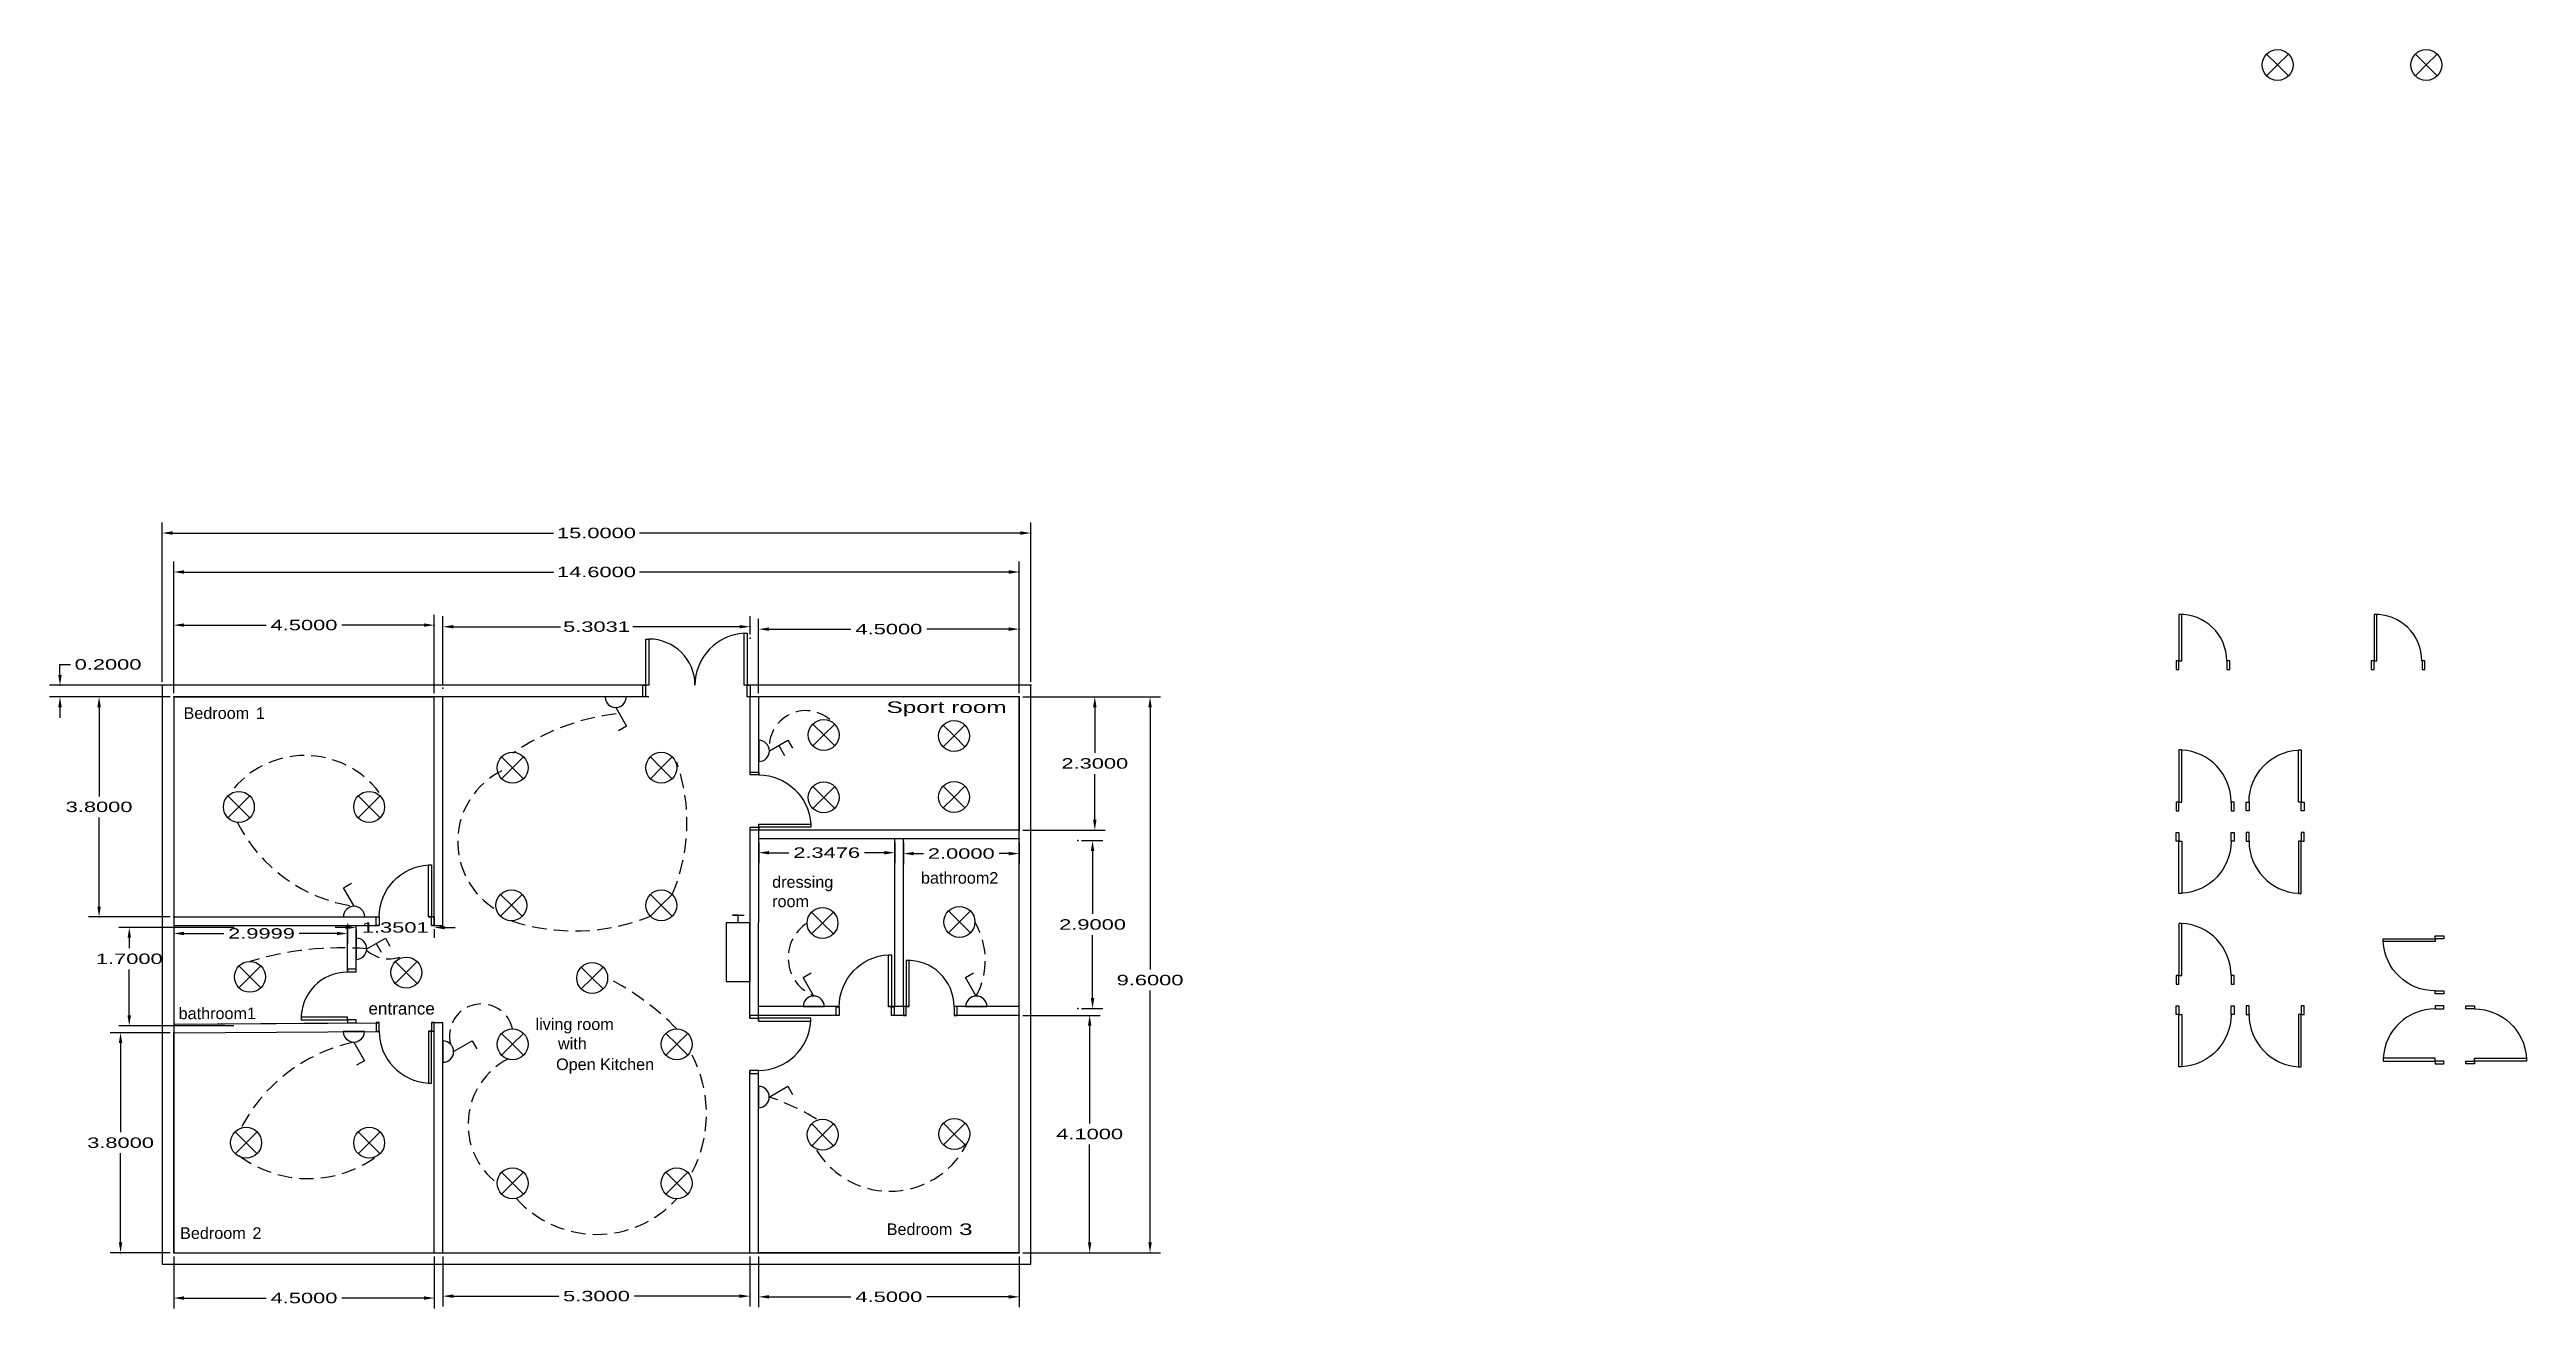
# Model space of a CAD drawing. Header units: metres. Extents: x 22.5 to 65.3, y 9.5 to 31.2.
import ezdxf

# ---------------------------------------------------------------- set-up
doc = ezdxf.new("R2010")
doc.units = ezdxf.units.M
doc.header["$MEASUREMENT"] = 0
doc.linetypes.add('HIDDEN', pattern=[0.375, 0.25, -0.125])
doc.layers.add('dimentions', color=21, linetype='Continuous', plot=False)
for name, color, linetype in [('DOORS', 50, 'Continuous'), ('electrical hidden', 10, 'HIDDEN'), ('light', 92, 'Continuous'), ('names', 140, 'Continuous'), ('switches', 180, 'Continuous')]:
    doc.layers.add(name, color=color, linetype=linetype)
doc.styles.get("Standard").update_dxf_attribs({"font": 'arial.ttf', "width": 1.5})
doc.styles.add('style1', font='arial.ttf')
doc.dimstyles.get("Standard").update_dxf_attribs({"dimtxt": 0.18, "dimasz": 0.18, "dimexe": 0.18, "dimexo": 0.0625, "dimgap": 0.09, "dimtad": 0, "dimtih": 1, "dimtoh": 1, "dimdec": 4, "dimzin": 0, "dimdsep": 46, "dimtxsty": 'Standard', "dimcen": 0.09, "dimadec": 0, "dimazin": 0, "dimtfac": 1, "dimtdec": 4, "dimtofl": 0, "dimtmove": 0, "dimatfit": 3, "dimfxl": 1, "dimtolj": 1, "dimtzin": 0, "dimarcsym": 0})

# ---------------------------------------------------------------- blocks, each defined once
blk = doc.blocks.new('DOOR90CM 15CMWALL')
for points in [[(0.05, 0.15), (0.1, 0.15), (0.1, 1.05), (0.05, 1.05)], [(0, 0), (0.05, 0), (0.05, 0.15), (0, 0.15)], [(0.952, 0), (1.002, 0), (1.002, 0.15), (0.952, 0.15)]]:
    blk.add_lwpolyline(points, close=True)
blk.add_arc((0.05, 0.15), 0.901, 0, 86.8202)
blk = doc.blocks.new('DOOR80CM 15CMWALL')
for points in [[(0.05, 0.15), (0.1, 0.15), (0.1, 0.95), (0.05, 0.95)], [(0, 0), (0.05, 0), (0.05, 0.15), (0, 0.15)], [(0.879, 0), (0.929, 0), (0.929, 0.15), (0.879, 0.15)]]:
    blk.add_lwpolyline(points, close=True)
blk.add_arc((0.075, 0.15), 0.8, 0, 91.7899)
blk = doc.blocks.new('*D3')
at = {"layer": 'dimentions', "color": 0, "lineweight": -2, "transparency": 16777216}
for p, q in [((24.627, 20.078), (24.627, 21.435)), ((29.127, 20.078), (29.127, 21.435)), ((24.807, 21.255), (26.221, 21.255)), ((28.947, 21.255), (27.532, 21.255))]:
    blk.add_line(p, q, dxfattribs=at)
at = {"layer": 'dimentions', "color": 0, "transparency": 16777216}
for p in [(29.127, 21.255), (24.627, 20.015), (29.127, 20.015)]:
    blk.add_point(p, dxfattribs=at)
for points in [[(24.807, 21.285), (24.807, 21.225), (24.627, 21.255)], [(28.947, 21.285), (28.947, 21.225), (29.127, 21.255)]]:
    blk.add_solid(points, dxfattribs=at)
at = {"layer": 'dimentions', "color": 0, "transparency": 16777216, "insert": (26.877, 21.255), "char_height": 0.18, "attachment_point": 5}
blk.add_mtext('\\A1;4.5000', dxfattribs=at)
blk = doc.blocks.new('*D4')
at = {"layer": 'dimentions', "color": 0, "lineweight": -2, "transparency": 16777216}
for p, q in [((24.564, 20.015), (23.158, 20.015)), ((23.338, 19.835), (23.338, 18.297)), ((23.338, 16.395), (23.338, 17.933)), ((24.564, 16.215), (23.158, 16.215))]:
    blk.add_line(p, q, dxfattribs=at)
at = {"layer": 'dimentions', "color": 0, "transparency": 16777216}
for p in [(24.627, 20.015), (23.338, 16.215), (24.627, 16.215)]:
    blk.add_point(p, dxfattribs=at)
for points in [[(23.308, 19.835), (23.368, 19.835), (23.338, 20.015)], [(23.308, 16.395), (23.368, 16.395), (23.338, 16.215)]]:
    blk.add_solid(points, dxfattribs=at)
at = {"layer": 'dimentions', "color": 0, "transparency": 16777216, "insert": (23.338, 18.115), "char_height": 0.18, "attachment_point": 5}
blk.add_mtext('\\A1;3.8000', dxfattribs=at)
blk = doc.blocks.new('*D5')
at = {"layer": 'Defpoints', "color": 0, "transparency": 16777216}
for p in [(25.73, 16.034), (23.859, 14.335), (25.729, 14.334)]:
    blk.add_point(p, dxfattribs=at)
at = {"layer": 'dimentions', "color": 0, "lineweight": -2, "transparency": 16777216}
for p, q in [((25.668, 16.034), (23.68, 16.035)), ((23.86, 15.855), (23.86, 15.673)), ((23.859, 14.515), (23.859, 15.309)), ((25.667, 14.334), (23.679, 14.335))]:
    blk.add_line(p, q, dxfattribs=at)
at = {"layer": 'dimentions', "color": 0, "transparency": 16777216}
for points in [[(23.83, 15.855), (23.89, 15.855), (23.86, 16.035)], [(23.829, 14.515), (23.889, 14.515), (23.859, 14.335)]]:
    blk.add_solid(points, dxfattribs=at)
at = {"layer": 'dimentions', "color": 0, "transparency": 16777216, "insert": (23.86, 15.491), "char_height": 0.18, "attachment_point": 5}
blk.add_mtext('\\A1;1.7000', dxfattribs=at)
blk = doc.blocks.new('*D6')
at = {"layer": 'Defpoints', "color": 0, "transparency": 16777216}
for p in [(24.627, 16.155), (27.627, 16.155), (27.627, 15.929)]:
    blk.add_point(p, dxfattribs=at)
at = {"layer": 'dimentions', "color": 0, "lineweight": -2, "transparency": 16777216}
for p, q in [((24.627, 16.093), (24.627, 15.749)), ((24.807, 15.929), (25.49, 15.929)), ((27.447, 15.929), (26.796, 15.929)), ((27.627, 16.093), (27.627, 15.749))]:
    blk.add_line(p, q, dxfattribs=at)
at = {"layer": 'dimentions', "color": 0, "transparency": 16777216}
for points in [[(24.807, 15.959), (24.807, 15.899), (24.627, 15.929)], [(27.447, 15.959), (27.447, 15.899), (27.627, 15.929)]]:
    blk.add_solid(points, dxfattribs=at)
at = {"layer": 'dimentions', "color": 0, "transparency": 16777216, "insert": (26.143, 15.929), "char_height": 0.18, "attachment_point": 5}
blk.add_mtext('\\A1;2.9999', dxfattribs=at)
blk = doc.blocks.new('*D7')
at = {"layer": 'dimentions', "color": 0, "lineweight": -2, "transparency": 16777216}
for p, q in [((24.564, 14.215), (23.529, 14.215)), ((23.709, 14.035), (23.709, 12.497)), ((23.709, 10.595), (23.709, 12.133)), ((24.564, 10.415), (23.529, 10.415))]:
    blk.add_line(p, q, dxfattribs=at)
at = {"layer": 'dimentions', "color": 0, "transparency": 16777216}
for p in [(24.627, 14.215), (23.709, 10.415), (24.627, 10.415)]:
    blk.add_point(p, dxfattribs=at)
for points in [[(23.679, 14.035), (23.739, 14.035), (23.709, 14.215)], [(23.679, 10.595), (23.739, 10.595), (23.709, 10.415)]]:
    blk.add_solid(points, dxfattribs=at)
at = {"layer": 'dimentions', "color": 0, "transparency": 16777216, "insert": (23.709, 12.315), "char_height": 0.18, "attachment_point": 5}
blk.add_mtext('\\A1;3.8000', dxfattribs=at)
blk = doc.blocks.new('*D8')
at = {"layer": 'dimentions', "color": 0, "lineweight": -2, "transparency": 16777216}
for p, q in [((24.627, 10.353), (24.627, 9.453)), ((29.127, 10.353), (29.127, 9.453)), ((24.807, 9.633), (26.221, 9.633)), ((28.947, 9.633), (27.532, 9.633))]:
    blk.add_line(p, q, dxfattribs=at)
at = {"layer": 'dimentions', "color": 0, "transparency": 16777216}
for p in [(24.627, 10.415), (29.127, 10.415), (29.127, 9.633)]:
    blk.add_point(p, dxfattribs=at)
for points in [[(24.807, 9.663), (24.807, 9.603), (24.627, 9.633)], [(28.947, 9.663), (28.947, 9.603), (29.127, 9.633)]]:
    blk.add_solid(points, dxfattribs=at)
at = {"layer": 'dimentions', "color": 0, "transparency": 16777216, "insert": (26.877, 9.633), "char_height": 0.18, "attachment_point": 5}
blk.add_mtext('\\A1;4.5000', dxfattribs=at)
blk = doc.blocks.new('*D9')
at = {"layer": 'dimentions', "color": 0, "lineweight": -2, "transparency": 16777216}
for p, q in [((34.727, 10.353), (34.727, 9.474)), ((39.227, 10.353), (39.227, 9.474)), ((34.907, 9.654), (36.321, 9.654)), ((39.047, 9.654), (37.632, 9.654))]:
    blk.add_line(p, q, dxfattribs=at)
at = {"layer": 'dimentions', "color": 0, "transparency": 16777216}
for p in [(34.727, 10.415), (39.227, 10.415), (39.227, 9.654)]:
    blk.add_point(p, dxfattribs=at)
for points in [[(34.907, 9.684), (34.907, 9.624), (34.727, 9.654)], [(39.047, 9.684), (39.047, 9.624), (39.227, 9.654)]]:
    blk.add_solid(points, dxfattribs=at)
at = {"layer": 'dimentions', "color": 0, "transparency": 16777216, "insert": (36.977, 9.654), "char_height": 0.18, "attachment_point": 5}
blk.add_mtext('\\A1;4.5000', dxfattribs=at)
blk = doc.blocks.new('*D10')
at = {"layer": 'dimentions', "color": 0, "lineweight": -2, "transparency": 16777216}
for p, q in [((39.289, 14.515), (40.624, 14.515)), ((40.444, 14.335), (40.444, 12.647)), ((40.444, 10.595), (40.444, 12.283)), ((39.289, 10.415), (40.624, 10.415))]:
    blk.add_line(p, q, dxfattribs=at)
at = {"layer": 'dimentions', "color": 0, "transparency": 16777216}
for p in [(39.227, 14.515), (39.227, 10.415), (40.444, 10.415)]:
    blk.add_point(p, dxfattribs=at)
for points in [[(40.414, 14.335), (40.474, 14.335), (40.444, 14.515)], [(40.414, 10.595), (40.474, 10.595), (40.444, 10.415)]]:
    blk.add_solid(points, dxfattribs=at)
at = {"layer": 'dimentions', "color": 0, "transparency": 16777216, "insert": (40.444, 12.465), "char_height": 0.18, "attachment_point": 5}
blk.add_mtext('\\A1;4.1000', dxfattribs=at)
blk = doc.blocks.new('*D11')
at = {"layer": 'dimentions', "color": 0, "lineweight": -2, "transparency": 16777216}
for p, q in [((37.227, 17.503), (37.227, 17.129)), ((37.407, 17.309), (37.575, 17.309)), ((39.047, 17.309), (38.879, 17.309)), ((39.227, 17.503), (39.227, 17.129))]:
    blk.add_line(p, q, dxfattribs=at)
at = {"layer": 'dimentions', "color": 0, "transparency": 16777216}
for p in [(37.227, 17.565), (39.227, 17.565), (39.227, 17.309)]:
    blk.add_point(p, dxfattribs=at)
for points in [[(37.407, 17.339), (37.407, 17.279), (37.227, 17.309)], [(39.047, 17.339), (39.047, 17.279), (39.227, 17.309)]]:
    blk.add_solid(points, dxfattribs=at)
at = {"layer": 'dimentions', "color": 0, "transparency": 16777216, "insert": (38.227, 17.309), "char_height": 0.18, "attachment_point": 5}
blk.add_mtext('\\A1;2.0000', dxfattribs=at)
blk = doc.blocks.new('*D12')
at = {"layer": 'dimentions', "color": 0, "lineweight": -2, "transparency": 16777216}
for p, q in [((40.304, 17.534), (40.674, 17.534)), ((40.494, 17.354), (40.494, 16.266)), ((40.494, 14.814), (40.494, 15.902)), ((40.304, 14.634), (40.674, 14.634))]:
    blk.add_line(p, q, dxfattribs=at)
at = {"layer": 'dimentions', "color": 0, "transparency": 16777216}
for p in [(40.241, 17.534), (40.241, 14.634), (40.494, 14.634)]:
    blk.add_point(p, dxfattribs=at)
for points in [[(40.464, 17.354), (40.524, 17.354), (40.494, 17.534)], [(40.464, 14.814), (40.524, 14.814), (40.494, 14.634)]]:
    blk.add_solid(points, dxfattribs=at)
at = {"layer": 'dimentions', "color": 0, "transparency": 16777216, "insert": (40.494, 16.084), "char_height": 0.18, "attachment_point": 5}
blk.add_mtext('\\A1;2.9000', dxfattribs=at)
blk = doc.blocks.new('*D13')
at = {"layer": 'dimentions', "color": 0, "lineweight": -2, "transparency": 16777216}
for p, q in [((34.729, 17.503), (34.729, 17.144)), ((34.909, 17.324), (35.25, 17.324)), ((36.897, 17.324), (36.556, 17.324)), ((37.077, 17.503), (37.077, 17.144))]:
    blk.add_line(p, q, dxfattribs=at)
at = {"layer": 'dimentions', "color": 0, "transparency": 16777216}
for p in [(34.729, 17.565), (37.077, 17.565), (37.077, 17.324)]:
    blk.add_point(p, dxfattribs=at)
for points in [[(34.909, 17.354), (34.909, 17.294), (34.729, 17.324)], [(36.897, 17.354), (36.897, 17.294), (37.077, 17.324)]]:
    blk.add_solid(points, dxfattribs=at)
at = {"layer": 'dimentions', "color": 0, "transparency": 16777216, "insert": (35.903, 17.324), "char_height": 0.18, "attachment_point": 5}
blk.add_mtext('\\A1;2.3476', dxfattribs=at)
blk = doc.blocks.new('*D14')
at = {"layer": 'dimentions', "color": 0, "lineweight": -2, "transparency": 16777216}
for p, q in [((39.289, 20.015), (40.713, 20.015)), ((40.533, 19.835), (40.533, 19.047)), ((40.533, 17.895), (40.533, 18.683)), ((39.289, 17.715), (40.713, 17.715))]:
    blk.add_line(p, q, dxfattribs=at)
at = {"layer": 'dimentions', "color": 0, "transparency": 16777216}
for p in [(39.227, 20.015), (39.227, 17.715), (40.533, 17.715)]:
    blk.add_point(p, dxfattribs=at)
for points in [[(40.503, 19.835), (40.563, 19.835), (40.533, 20.015)], [(40.503, 17.895), (40.563, 17.895), (40.533, 17.715)]]:
    blk.add_solid(points, dxfattribs=at)
at = {"layer": 'dimentions', "color": 0, "transparency": 16777216, "insert": (40.533, 18.865), "char_height": 0.18, "attachment_point": 5}
blk.add_mtext('\\A1;2.3000', dxfattribs=at)
blk = doc.blocks.new('*D15')
at = {"layer": 'dimentions', "color": 0, "lineweight": -2, "transparency": 16777216}
for p, q in [((34.727, 20.078), (34.727, 21.365)), ((34.907, 21.185), (36.321, 21.185)), ((39.047, 21.185), (37.632, 21.185)), ((39.227, 20.078), (39.227, 21.365))]:
    blk.add_line(p, q, dxfattribs=at)
at = {"layer": 'dimentions', "color": 0, "transparency": 16777216}
for p in [(39.227, 21.185), (34.727, 20.015), (39.227, 20.015)]:
    blk.add_point(p, dxfattribs=at)
for points in [[(34.907, 21.215), (34.907, 21.155), (34.727, 21.185)], [(39.047, 21.215), (39.047, 21.155), (39.227, 21.185)]]:
    blk.add_solid(points, dxfattribs=at)
at = {"layer": 'dimentions', "color": 0, "transparency": 16777216, "insert": (36.977, 21.185), "char_height": 0.18, "attachment_point": 5}
blk.add_mtext('\\A1;4.5000', dxfattribs=at)
blk = doc.blocks.new('*D16')
at = {"layer": 'dimentions', "color": 0, "lineweight": -2, "transparency": 16777216}
for p, q in [((29.277, 20.229), (29.277, 21.407)), ((34.58, 21.091), (34.58, 21.407)), ((29.457, 21.227), (31.304, 21.227)), ((34.4, 21.227), (32.553, 21.227))]:
    blk.add_line(p, q, dxfattribs=at)
at = {"layer": 'dimentions', "color": 0, "transparency": 16777216}
for p in [(34.58, 21.227), (34.58, 21.029), (29.277, 20.166)]:
    blk.add_point(p, dxfattribs=at)
for points in [[(29.457, 21.257), (29.457, 21.197), (29.277, 21.227)], [(34.4, 21.257), (34.4, 21.197), (34.58, 21.227)]]:
    blk.add_solid(points, dxfattribs=at)
at = {"layer": 'dimentions', "color": 0, "transparency": 16777216, "insert": (31.928, 21.227), "char_height": 0.18, "attachment_point": 5}
blk.add_mtext('\\A1;5.3031', dxfattribs=at)
blk = doc.blocks.new('*D17')
at = {"layer": 'dimentions', "color": 0, "lineweight": -2, "transparency": 16777216}
for p, q in [((29.277, 10.353), (29.277, 9.486)), ((34.577, 10.353), (34.577, 9.486)), ((29.457, 9.666), (31.277, 9.666)), ((34.397, 9.666), (32.577, 9.666))]:
    blk.add_line(p, q, dxfattribs=at)
at = {"layer": 'dimentions', "color": 0, "transparency": 16777216}
for p in [(29.277, 10.415), (34.577, 10.415), (34.577, 9.666)]:
    blk.add_point(p, dxfattribs=at)
for points in [[(29.457, 9.696), (29.457, 9.636), (29.277, 9.666)], [(34.397, 9.696), (34.397, 9.636), (34.577, 9.666)]]:
    blk.add_solid(points, dxfattribs=at)
at = {"layer": 'dimentions', "color": 0, "transparency": 16777216, "insert": (31.927, 9.666), "char_height": 0.18, "attachment_point": 5}
blk.add_mtext('\\A1;5.3000', dxfattribs=at)
blk = doc.blocks.new('*D18')
at = {"layer": 'dimentions', "color": 0, "lineweight": -2, "transparency": 16777216}
for p, q in [((24.627, 20.078), (24.627, 22.352)), ((39.227, 20.078), (39.227, 22.352)), ((24.807, 22.172), (31.185, 22.172)), ((39.047, 22.172), (32.669, 22.172))]:
    blk.add_line(p, q, dxfattribs=at)
at = {"layer": 'dimentions', "color": 0, "transparency": 16777216}
for p in [(39.227, 22.172), (24.627, 20.015), (39.227, 20.015)]:
    blk.add_point(p, dxfattribs=at)
for points in [[(24.807, 22.202), (24.807, 22.142), (24.627, 22.172)], [(39.047, 22.202), (39.047, 22.142), (39.227, 22.172)]]:
    blk.add_solid(points, dxfattribs=at)
at = {"layer": 'dimentions', "color": 0, "transparency": 16777216, "insert": (31.927, 22.172), "char_height": 0.18, "attachment_point": 5}
blk.add_mtext('\\A1;14.6000', dxfattribs=at)
blk = doc.blocks.new('*D19')
at = {"layer": 'dimentions', "color": 0, "lineweight": -2, "transparency": 16777216}
for p, q in [((39.289, 20.015), (41.667, 20.015)), ((41.487, 19.835), (41.487, 15.305)), ((41.487, 10.595), (41.487, 14.942)), ((39.289, 10.415), (41.667, 10.415))]:
    blk.add_line(p, q, dxfattribs=at)
at = {"layer": 'dimentions', "color": 0, "transparency": 16777216}
for p in [(39.227, 20.015), (39.227, 10.415), (41.487, 10.415)]:
    blk.add_point(p, dxfattribs=at)
for points in [[(41.457, 19.835), (41.517, 19.835), (41.487, 20.015)], [(41.457, 10.595), (41.517, 10.595), (41.487, 10.415)]]:
    blk.add_solid(points, dxfattribs=at)
at = {"layer": 'dimentions', "color": 0, "transparency": 16777216, "insert": (41.487, 15.123), "char_height": 0.18, "attachment_point": 5}
blk.add_mtext('\\A1;9.6000', dxfattribs=at)
blk = doc.blocks.new('*D20')
at = {"layer": 'dimentions', "color": 0, "lineweight": -2, "transparency": 16777216}
for p, q in [((24.427, 20.278), (24.427, 23.025)), ((24.607, 22.845), (31.185, 22.845)), ((39.247, 22.845), (32.669, 22.845)), ((39.427, 20.278), (39.427, 23.025))]:
    blk.add_line(p, q, dxfattribs=at)
at = {"layer": 'dimentions', "color": 0, "transparency": 16777216}
for p in [(39.427, 22.845), (24.427, 20.215), (39.427, 20.215)]:
    blk.add_point(p, dxfattribs=at)
for points in [[(24.607, 22.875), (24.607, 22.815), (24.427, 22.845)], [(39.247, 22.875), (39.247, 22.815), (39.427, 22.845)]]:
    blk.add_solid(points, dxfattribs=at)
at = {"layer": 'dimentions', "color": 0, "transparency": 16777216, "insert": (31.927, 22.845), "char_height": 0.18, "attachment_point": 5}
blk.add_mtext('\\A1;15.0000', dxfattribs=at)
blk = doc.blocks.new('*D21')
at = {"layer": 'dimentions', "color": 0, "lineweight": -2, "transparency": 16777216}
for p, q in [((22.663, 20.395), (22.663, 20.575)), ((22.663, 20.575), (22.843, 20.575)), ((24.564, 20.215), (22.483, 20.215)), ((24.564, 20.015), (22.483, 20.015)), ((22.663, 19.835), (22.663, 19.655))]:
    blk.add_line(p, q, dxfattribs=at)
at = {"layer": 'dimentions', "color": 0, "transparency": 16777216}
for p in [(22.663, 20.215), (24.627, 20.215), (24.627, 20.015)]:
    blk.add_point(p, dxfattribs=at)
for points in [[(22.633, 20.395), (22.693, 20.395), (22.663, 20.215)], [(22.633, 19.835), (22.693, 19.835), (22.663, 20.015)]]:
    blk.add_solid(points, dxfattribs=at)
at = {"layer": 'dimentions', "color": 0, "transparency": 16777216, "insert": (23.493, 20.575), "char_height": 0.18, "attachment_point": 5}
blk.add_mtext('\\A1;0.2000', dxfattribs=at)
blk = doc.blocks.new('light20watt')
at = {"layer": 'light'}
for q in [(-0.189, 0.189), (-0.189, -0.189), (0.189, 0.189), (0.189, -0.189)]:
    blk.add_line((0, 0), q, dxfattribs=at)
blk.add_circle((0, 0), 0.267, dxfattribs=at)
blk = doc.blocks.new('switch single')
at = {"layer": 'switches'}
for p, q in [((0, 0.184), (0, -0.184)), ((0.184, 0), (0.505, 0.185)), ((0.505, 0.185), (0.585, 0.046))]:
    blk.add_line(p, q, dxfattribs=at)
blk.add_arc((0, 0), 0.184, 270, 90, dxfattribs=at)
blk = doc.blocks.new('*D26')
at = {"layer": 'Defpoints', "color": 0, "transparency": 16777216}
for p in [(27.777, 16.065), (29.127, 16.065), (29.127, 16.032)]:
    blk.add_point(p, dxfattribs=at)
at = {"layer": 'dimentions', "color": 0, "lineweight": -2, "transparency": 16777216}
for p, q in [((27.597, 16.032), (27.417, 16.032)), ((27.777, 16.003), (27.777, 15.852)), ((29.127, 16.003), (29.127, 15.852)), ((29.307, 16.032), (29.487, 16.032))]:
    blk.add_line(p, q, dxfattribs=at)
at = {"layer": 'dimentions', "color": 0, "transparency": 16777216}
for points in [[(27.597, 16.062), (27.597, 16.002), (27.777, 16.032)], [(29.307, 16.062), (29.307, 16.002), (29.127, 16.032)]]:
    blk.add_solid(points, dxfattribs=at)
at = {"layer": 'dimentions', "color": 0, "transparency": 16777216, "insert": (28.452, 16.032), "char_height": 0.18, "attachment_point": 5}
blk.add_mtext('\\A1;1.3501', dxfattribs=at)

msp = doc.modelspace()

# ---------------------------------------------------------------- linework, layer by layer
for p, q in [((24.62686, 20.01539), (29.12686, 20.01539)), ((24.62686, 20.01539), (24.62686, 16.21539)), ((24.62686, 20.01539), (24.62686, 16.21539)), ((29.12686, 16.06539), (29.12686, 20.01539)), ((29.27686, 16.06539), (29.27686, 20.01539)), ((34.57957, 18.66726), (34.58001, 20.01544)), ((39.22686, 20.01539), (34.72686, 20.01539)), ((34.72957, 18.66675), (34.73001, 20.01539)), ((39.22686, 20.01539), (39.22686, 17.71539)), ((34.57819, 14.46539), (34.57927, 17.76539)), ((34.72817, 14.41541), (34.72929, 17.81537)), ((39.22686, 17.71539), (34.72926, 17.71539)), ((39.22686, 17.56539), (34.72926, 17.56539)), ((37.07686, 14.66539), (37.07686, 17.56539)), ((37.22686, 14.66539), (37.22686, 17.56539)), ((24.62686, 16.21539), (28.1755, 16.21539)), ((24.62686, 16.06539), (28.175, 16.06539)), ((27.6268, 15.26038), (27.6268, 16.06539)), ((27.7768, 15.26355), (27.7768, 16.06539)), ((29.02689, 16.21539), (29.12686, 16.21539)), ((29.07686, 16.06539), (29.12686, 16.06539)), ((29.12686, 16.06539), (29.27686, 16.06539)), ((36.11952, 14.66539), (34.72821, 14.66539)), ((37.32684, 14.66539), (36.9709, 14.66539)), ((37.32684, 14.66539), (37.22686, 14.66539)), ((39.22686, 14.66539), (38.10223, 14.66539)), ((39.22686, 14.66539), (38.10223, 14.66539)), ((24.62593, 14.36539), (28.17397, 14.38749)), ((24.62686, 14.36539), (27.6268, 14.38408)), ((24.62686, 14.21539), (28.1745, 14.23749)), ((24.62686, 10.41539), (24.62686, 14.21539)), ((29.02586, 14.24279), (29.12678, 14.24342)), ((29.07584, 14.39311), (29.12584, 14.39342)), ((29.12584, 14.39342), (29.27686, 14.39342)), ((29.12686, 10.41539), (29.12686, 14.39342)), ((29.27686, 10.41539), (29.27686, 14.39342)), ((36.11901, 14.51539), (34.72821, 14.51539)), ((37.27686, 14.51539), (37.02088, 14.51539)), ((39.22686, 14.51539), (38.1054, 14.51539)), ((39.22686, 10.41539), (39.22686, 14.51539)), ((24.62686, 10.41539), (24.62686, 13.91539)), ((34.57686, 10.41544), (34.5779, 13.56352)), ((34.72686, 10.41539), (34.7279, 13.56402)), ((24.62686, 10.41539), (29.12686, 10.41539)), ((39.22686, 10.41539), (34.72686, 10.41539)), ((39.22686, 10.41539), (34.72686, 10.41539))]:
    msp.add_line(p, q)
for points in [[(32.82919, 20.21539), (24.42686, 20.21539), (24.42686, 10.21539), (39.42686, 10.21539), (39.42686, 20.21539), (34.48003, 20.21539)], [(32.83003, 20.01539), (24.62686, 20.01539), (24.62686, 10.41539), (39.22686, 10.41539), (39.22686, 20.01539), (34.58001, 20.01539)]]:
    msp.add_lwpolyline(points)
msp.add_lwpolyline([(34.58001, 20.01544), (34.53001, 20.01544), (34.53001, 20.21539), (34.58001, 20.21539)], close=True)
at = {"layer": 'DOORS'}
for points in [[(32.82919, 20.21539), (32.77919, 20.21539), (32.77919, 21.01214), (32.82919, 21.01214)], [(34.53003, 20.21539), (34.48003, 20.21539), (34.48003, 21.11539), (34.53003, 21.11539)], [(32.77597, 20.01544), (32.72597, 20.01544), (32.72597, 20.21539), (32.77597, 20.21539)]]:
    msp.add_lwpolyline(points, close=True, dxfattribs=at)
for centre, radius, start, end in [((32.83003, 20.21539), 0.79861, 0, 90), ((34.53003, 20.21539), 0.90139, 93.17983, 180)]:
    msp.add_arc(centre, radius, start, end, dxfattribs=at)
at = {"layer": 'electrical hidden'}
for centre, radius, start, end in [((32.70468, 15.90016), 3.84498, 96.509413, 125.203096), ((35.54215, 19.14644), 0.6312, 49.150962, 185.817152), ((26.89127, 17.39721), 1.60685, 36.963348, 143.036652), ((30.34836, 17.84514), 3.1425, 336.738805, 19.33712), ((30.89913, 17.51286), 1.36762, 116.43826, 239.410973), ((28.13079, 19.07055), 2.69891, 206.886652, 261.714056), ((31.55138, 19.45922), 3.48663, 251.720979, 292.009354), ((35.95201, 15.51027), 0.71428, 122.920437, 247.617009), ((37.33616, 15.46758), 1.30575, 331.762885, 30.42811), ((27.53032, 10.18751), 5.49388, 85.501487, 106.794272), ((28.34683, 16.07627), 0.58513, 228.524632, 288.524632), ((30.07353, 11.12492), 4.52405, 44.259576, 63.098752), ((29.94019, 14.16139), 0.55078, 12.680418, 209.59873), ((28.34189, 11.23547), 2.8819, 102.125852, 153.883185), ((30.98408, 12.62922), 1.27427, 117.356649, 232.709733), ((31.64057, 12.81544), 2.18766, 332.465986, 27.534014), ((33.76211, 9.60821), 3.68058, 57.731148, 71.792049), ((26.95152, 13.69201), 1.99636, 233.149428, 308.363752), ((36.994, 12.96343), 1.48607, 211.516044, 335.76829), ((31.93144, 12.5934), 1.86009, 221.690671, 317.992265)]:
    msp.add_arc(centre, radius, start, end, dxfattribs=at)
at = {"layer": 'switches'}
for p, q in [((35.07461, 19.17508), (35.17387, 19.00316)), ((34.37346, 16.24518), (34.27818, 16.24518)), ((34.27818, 16.24518), (34.47716, 16.24518)), ((34.37346, 16.11539), (34.37346, 16.24518)), ((28.12163, 15.75708), (28.20963, 15.60465))]:
    msp.add_line(p, q, dxfattribs=at)
msp.add_lwpolyline([(34.57873, 16.11539), (34.16819, 16.11539), (34.16819, 15.09767), (34.57873, 15.09767)], close=True, dxfattribs=at)

# ---------------------------------------------------------------- block references
for p in [(59.2043, 20.48873), (62.57289, 20.48873)]:
    msp.add_blockref('DOOR80CM 15CMWALL', p)
at = {"layer": 'DOORS'}
for name, p in [('DOOR90CM 15CMWALL', (59.2043, 18.04801)), ('DOOR90CM 15CMWALL', (59.2043, 15.05391)), ('DOOR80CM 15CMWALL', (37.22686, 14.51539))]:
    msp.add_blockref(name, p, dxfattribs=at)
at = {"layer": 'DOORS', "xscale": -1}
for p in [(61.41666, 18.04801), (29.12686, 16.06539), (37.07088, 14.51319)]:
    msp.add_blockref('DOOR90CM 15CMWALL', p, dxfattribs=at)
for p, rotation in [((34.57926, 17.71539), 270), ((59.2043, 17.6722), 180), ((63.83021, 15.8886), 90), ((59.2043, 14.6781), 180), ((64.20602, 13.67624), 270)]:
    msp.add_blockref('DOOR90CM 15CMWALL', p, dxfattribs=dict(at, rotation=rotation))
at = {"layer": 'DOORS'}
for name, p, rotation in [('DOOR90CM 15CMWALL', (61.41666, 17.6722), 180), ('DOOR80CM 15CMWALL', (27.7768, 14.38501), 90), ('DOOR90CM 15CMWALL', (61.41666, 14.6781), 180), ('DOOR90CM 15CMWALL', (63.83021, 13.67624), 90), ('DOOR90CM 15CMWALL', (29.12584, 14.39342), 180), ('DOOR90CM 15CMWALL', (34.57685, 14.51539), 270)]:
    msp.add_blockref(name, p, dxfattribs=dict(at, rotation=rotation))
at = {"layer": 'light'}
for p in [(60.95783, 30.92827), (63.52564, 30.92827), (35.85186, 19.35704), (38.10186, 19.33974), (30.47892, 18.79135), (33.04672, 18.79135), (35.85186, 18.27904), (38.10186, 18.28583), (25.75186, 18.11539), (28.00186, 18.11539), (30.45782, 16.41539), (33.04672, 16.41539), (35.83068, 16.10986), (38.1952, 16.12889), (25.94294, 15.18021), (28.6427, 15.25459), (31.85359, 15.15941), (30.47892, 14.01544), (33.31359, 14.01544), (25.87684, 12.31539), (28.00186, 12.31539), (35.83293, 12.45347), (38.10686, 12.46539), (30.47892, 11.61544), (33.31359, 11.61544)]:
    msp.add_blockref('light20watt', p, dxfattribs=at)
at = {"layer": 'switches'}
for p, rotation in [((32.25957, 20.01539), 270), ((27.74184, 16.21539), 90), ((35.68001, 14.66539), 90), ((38.48652, 14.66539), 90), ((27.73652, 14.23749), 270)]:
    msp.add_blockref('switch single', p, dxfattribs=dict(at, rotation=rotation))
for p in [(34.72979, 19.08247), (27.7768, 15.66447), (29.27686, 13.88935), (34.72774, 13.1045)]:
    msp.add_blockref('switch single', p, dxfattribs=at)

# ---------------------------------------------------------------- texts
at = {"layer": 'names', "char_height": 0.2, "attachment_point": 1}
for s, insert in [('{\\fArial Greek|b0|i0|c161|p34;Bedroom} {\\fArial Greek|b0|i0|c161|p34;1}', (24.79672, 19.83489)), ('Sport room', (36.93657, 19.93745)), ('{\\fArial Greek|b0|i0|c161|p34;living room  \\P     with }', (30.87468, 14.46225)), ('{\\fArial Greek|b0|i0|c161|p34;Open Kitchen }', (31.23009, 13.77015)), ('{\\fArial Greek|b0|i0|c161|p34;Bedroom} {\\fArial Greek|b0|i0|c161|p34;2}', (24.73696, 10.85474)), ('{\\fArial Greek|b0|i0|c161|p34;Bedroom} 3', (36.93926, 10.92144))]:
    msp.add_mtext_dynamic_manual_height_columns(s, width=2.2498086, gutter_width=1, heights=[0.63951], dxfattribs=dict(at, insert=insert))
at = {"layer": 'names', "attachment_point": 1, "style": 'style1'}
for s, width, gutter_width, insert, char_height in [('dressing room ', 0.2, 1, (34.96096, 16.91859), 0.2), ('{\\fArial Greek|b0|i0|c161|p34;bathroom2}', 0.6701459, 1, (37.53107, 16.98914), 0.2), ('{\\fArial Greek|b0|i0|c161|p34;bathroom1}', 0.0156521, 1, (24.71199, 14.64961), 0.2), ('entrance ', 0.0164888, 1.05346, (27.99022, 14.73997), 0.210691)]:
    msp.add_mtext_dynamic_manual_height_columns(s, width=width, gutter_width=gutter_width, heights=[0], dxfattribs=dict(at, insert=insert, char_height=char_height))

# ---------------------------------------------------------------- dimensions: what is measured, and where the dimension line sits
at = {"layer": 'dimentions'}
for base, p1, p2, picture, middle in [((39.42686, 22.84545), (24.42686, 20.21539), (39.42686, 20.21539), '*D20', (31.92686, 22.84545)), ((39.22686, 22.17198), (24.62686, 20.01539), (39.22686, 20.01539), '*D18', (31.92686, 22.17198)), ((34.58001, 21.22729), (29.276863, 20.166348), (34.58001, 21.028695), '*D16', (31.928437, 21.22729)), ((27.6268, 15.9294), (24.62686, 16.15542), (27.6268, 16.15542), '*D6', (26.14304, 15.9294))]:
    dim = msp.add_linear_dim(base=base, p1=p1, p2=p2, dimstyle='Standard', dxfattribs=at)
    dim.commit()
    dim.dimension.update_dxf_attribs({"geometry": picture, "text_midpoint": middle, "dimtype": 160})
for base, p1, p2, picture, middle in [((29.12686, 21.25516), (24.62686, 20.01539), (29.12686, 20.01539), '*D3', (26.87686, 21.25516)), ((39.22686, 21.18539), (34.72686, 20.01539), (39.22686, 20.01539), '*D15', (36.97686, 21.18539)), ((37.07686, 17.32412), (34.72926, 17.56539), (37.07686, 17.56539), '*D13', (35.90306, 17.32412)), ((39.22686, 17.30852), (37.22686, 17.56539), (39.22686, 17.56539), '*D11', (38.22686, 17.30852)), ((29.12686, 16.03221), (27.7768, 16.06539), (29.12686, 16.06539), '*D26', (28.45183, 16.03221)), ((29.12686, 9.63309), (24.62686, 10.41539), (29.12686, 10.41539), '*D8', (26.87686, 9.63309)), ((39.22686, 9.65449), (34.72686, 10.41539), (39.22686, 10.41539), '*D9', (36.97686, 9.65449))]:
    dim = msp.add_linear_dim(base=base, p1=p1, p2=p2, dimstyle='Standard', dxfattribs=at)
    dim.commit()
    dim.dimension.update_dxf_attribs({"geometry": picture, "text_midpoint": middle})
for base, p1, p2, picture, middle in [((22.66257, 20.21539), (24.62686, 20.01539), (24.62686, 20.21539), '*D21', (23.49256, 20.57539)), ((23.33826, 16.21539), (24.62686, 20.01539), (24.62686, 16.21539), '*D4', (23.33826, 18.11539)), ((23.70908, 10.41539), (24.62686, 14.21539), (24.62686, 10.41539), '*D7', (23.70908, 12.31539))]:
    dim = msp.add_linear_dim(base=base, p1=p1, p2=p2, angle=90, dimstyle='Standard', dxfattribs=at)
    dim.commit()
    dim.dimension.update_dxf_attribs({"geometry": picture, "text_midpoint": middle})
for base, p1, p2, angle, picture, middle, dimtype in [((40.53321, 17.71539), (39.22686, 20.01539), (39.22686, 17.71539), 90, '*D14', (40.53321, 18.86539), 160), ((41.48708, 10.41539), (39.22686, 20.01539), (39.22686, 10.41539), 90, '*D19', (41.48708, 15.12348), 160), ((40.49402, 14.63411), (40.24114, 17.53411), (40.24114, 14.63411), 90, '*D12', (40.49402, 16.08411), 160), ((23.85893, 14.33513), (25.73033, 16.03411), (25.7294, 14.33411), 269.968508, '*D5', (23.85956, 15.49138), 161), ((40.44403, 10.41539), (39.22686, 14.51539), (39.22686, 10.41539), 90, '*D10', (40.44403, 12.46539), 160)]:
    dim = msp.add_linear_dim(base=base, p1=p1, p2=p2, angle=angle, dimstyle='Standard', dxfattribs=at)
    dim.commit()
    dim.dimension.update_dxf_attribs({"geometry": picture, "text_midpoint": middle, "dimtype": dimtype})
dim = msp.add_aligned_dim(p1=(29.27686, 10.41539), p2=(34.57686, 10.41544), distance=-0.74929, dimstyle='Standard', dxfattribs=at)
dim.commit()
dim.dimension.update_dxf_attribs({"geometry": '*D17', "text_midpoint": (31.92687, 9.66612)})

doc.saveas('drawing.dxf')
